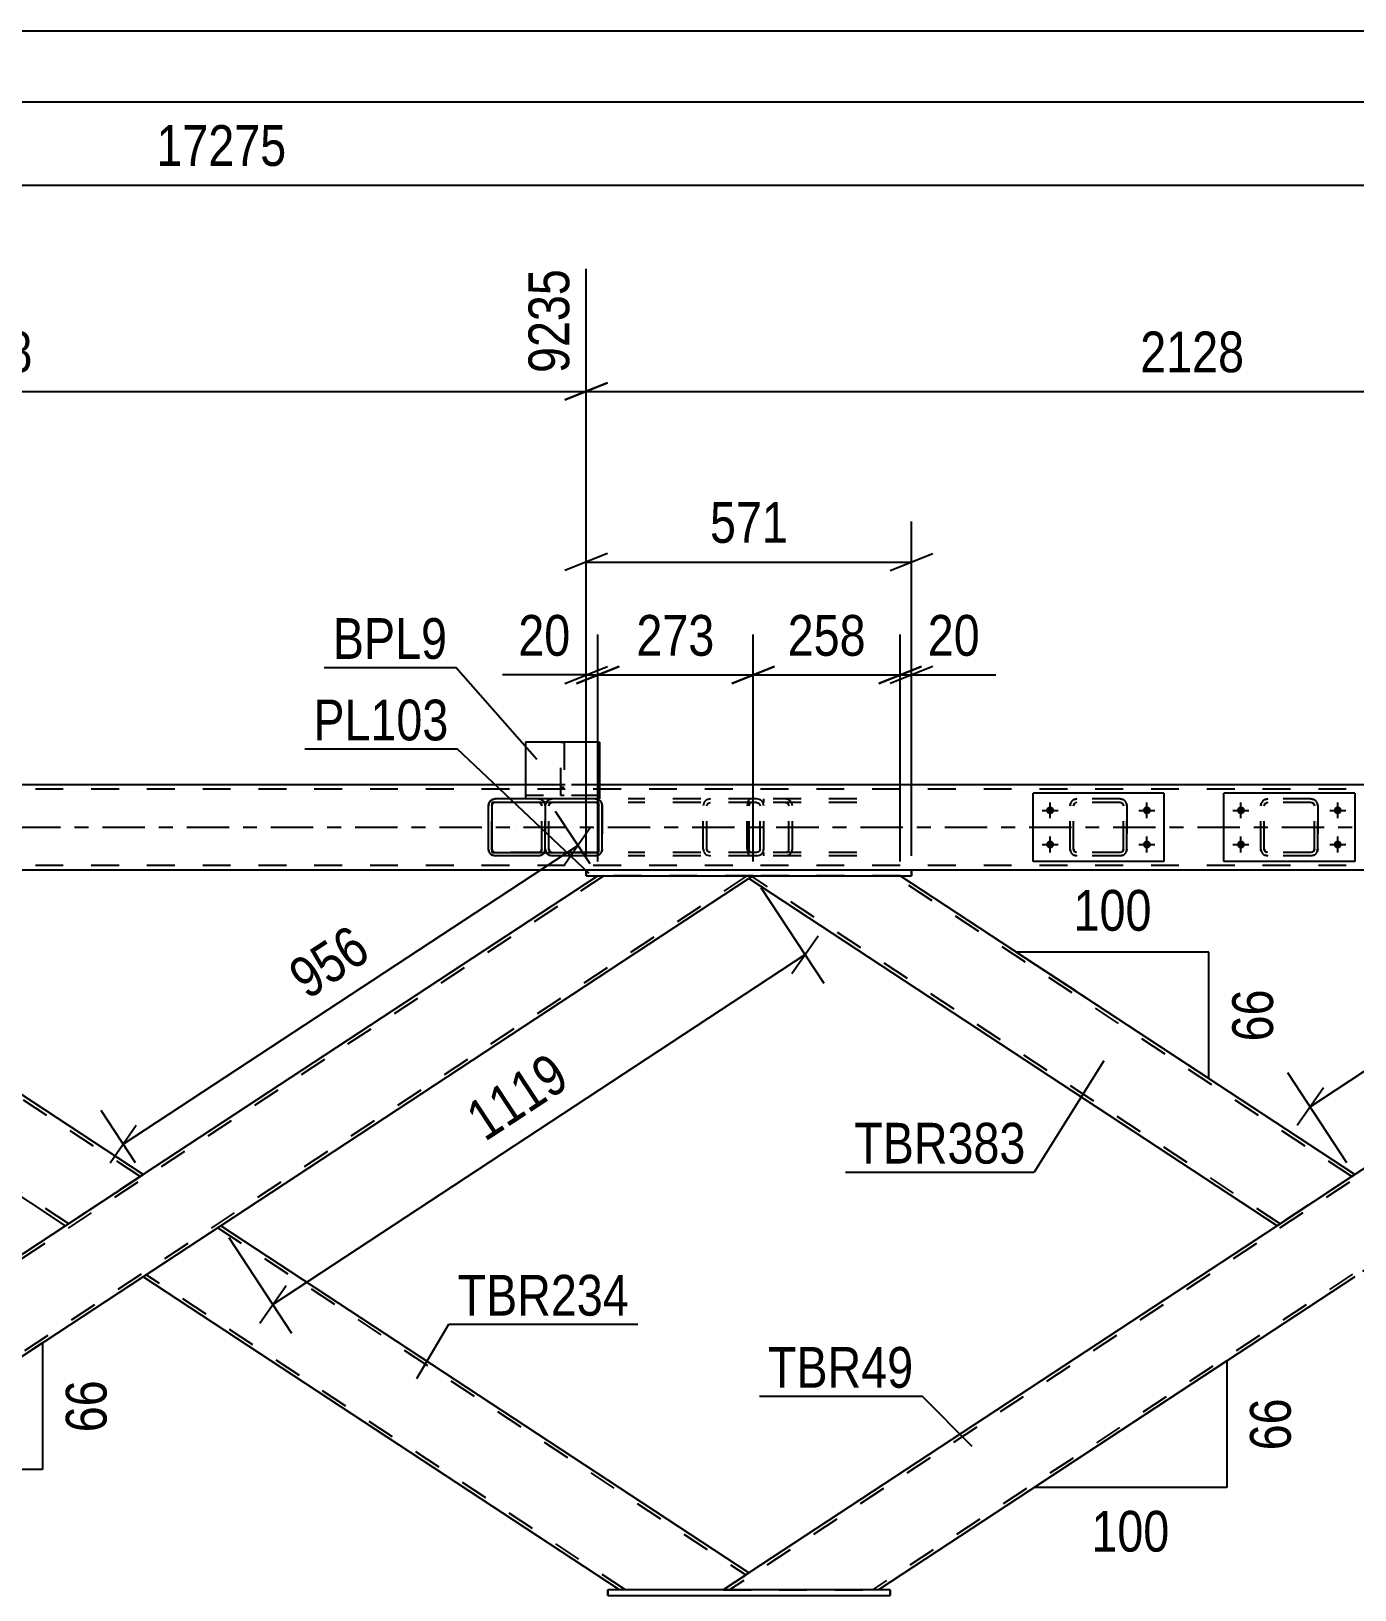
# Model space of a CAD drawing. Header units: millimetres. Extents: x -857 to 332, y -866 to -25.
# Drawn here: x -482.2 to -389.2, y -134.6 to -25.1 of the extents above; entities that cross this region are included whole.
import ezdxf

# ---------------------------------------------------------------- set-up
doc = ezdxf.new("R2010")
doc.units = ezdxf.units.MM
doc.linetypes.add('DXK_LINE_DOT2', pattern=[3.9198, 1.9599, -1.9599])
doc.linetypes.add('DXK_LINE_DOT3', pattern=[5.9187, 2.979, -0.9799, 0.9799, -0.9799])
doc.styles.add('Arial Narrow', font='ARIALN.TTF', dxfattribs={"height": 0.2})

# ---------------------------------------------------------------- blocks, each defined once
blk = doc.blocks.new('Unknown-570388934-1134')
at = {"color": 5, "linetype": 'Continuous'}
for p, q in [((332.35, -25.05), (-856.65, -25.05)), ((327.35, -30.05), (-851.65, -30.05))]:
    blk.add_line(p, q, dxfattribs=at)
blk = doc.blocks.new('Part-570388934-12019 - 11942')
at = {"color": 7, "linetype": 'DXK_LINE_DOT2'}
for p, q in [((-446.11, -79.51), (-446.08, -79.33)), ((-446.08, -79.33), (-446.11, -79.51)), ((-446.11, -82.55), (-446.11, -79.51)), ((-446.11, -79.51), (-446.11, -79.51)), ((-446.11, -82.55), (-446.11, -79.51)), ((-445.87, -79.51), (-445.85, -79.42)), ((-445.85, -79.42), (-445.87, -79.51)), ((-445.87, -82.55), (-445.87, -79.51)), ((-445.87, -79.51), (-445.87, -79.51)), ((-445.87, -82.55), (-445.87, -79.51)), ((-445.85, -79.42), (-445.8, -79.34)), ((-445.8, -79.34), (-445.85, -79.42)), ((-445.82, -79.07), (-445.63, -79.03)), ((-445.8, -79.34), (-445.72, -79.29)), ((-445.72, -79.29), (-445.8, -79.34)), ((-445.72, -79.29), (-445.63, -79.27)), ((-442.59, -79.27), (-445.63, -79.27)), ((-442.59, -79.03), (-442.41, -79.07)), ((-442.5, -79.29), (-442.59, -79.27)), ((-442.5, -79.29), (-442.42, -79.34)), ((-442.42, -79.34), (-442.5, -79.29)), ((-442.42, -79.34), (-442.37, -79.42)), ((-442.37, -79.42), (-442.42, -79.34)), ((-442.37, -79.42), (-442.35, -79.51)), ((-442.35, -79.51), (-442.37, -79.42)), ((-442.35, -82.55), (-442.35, -79.51)), ((-442.35, -79.51), (-442.35, -79.51)), ((-442.35, -82.55), (-442.35, -79.51)), ((-442.15, -79.33), (-442.11, -79.51)), ((-442.11, -79.51), (-442.11, -82.55)), ((-446.11, -82.55), (-446.11, -82.55)), ((-446.08, -82.73), (-446.11, -82.55)), ((-446.11, -82.55), (-446.08, -82.73)), ((-445.87, -82.55), (-445.87, -82.55)), ((-445.85, -82.64), (-445.87, -82.55)), ((-445.87, -82.55), (-445.85, -82.64)), ((-445.8, -82.72), (-445.85, -82.64)), ((-445.85, -82.64), (-445.8, -82.72)), ((-445.63, -83.03), (-445.82, -82.99)), ((-445.72, -82.77), (-445.8, -82.72)), ((-445.8, -82.72), (-445.72, -82.77)), ((-445.63, -82.79), (-445.72, -82.77)), ((-442.59, -82.79), (-445.63, -82.79)), ((-442.5, -82.77), (-442.59, -82.79)), ((-442.41, -82.99), (-442.59, -83.03)), ((-442.42, -82.72), (-442.5, -82.77)), ((-442.5, -82.77), (-442.42, -82.72)), ((-442.37, -82.64), (-442.42, -82.72)), ((-442.42, -82.72), (-442.37, -82.64)), ((-442.35, -82.55), (-442.37, -82.64)), ((-442.37, -82.64), (-442.35, -82.55)), ((-442.35, -82.55), (-442.35, -82.55)), ((-442.11, -82.55), (-442.15, -82.73))]:
    blk.add_line(p, q, dxfattribs=at)
at = {"color": 2, "linetype": 'Continuous'}
for p, q in [((-445.63, -79.03), (-445.82, -79.07)), ((-442.59, -79.03), (-445.63, -79.03)), ((-442.41, -79.07), (-442.59, -79.03)), ((-442.11, -79.51), (-442.15, -79.33)), ((-442.11, -82.55), (-442.11, -79.51)), ((-442.11, -79.51), (-442.11, -79.51)), ((-445.82, -82.99), (-445.63, -83.03)), ((-442.59, -83.03), (-445.63, -83.03)), ((-442.59, -83.03), (-442.41, -82.99)), ((-442.15, -82.73), (-442.11, -82.55)), ((-442.11, -82.55), (-442.11, -82.55))]:
    blk.add_line(p, q, dxfattribs=at)
at = {"color": 7, "linetype": 'DXK_LINE_DOT3'}
blk.add_line((-444.11, -81.03), (-444.11, -81.03), dxfattribs=at)
at = {"color": 7, "linetype": 'DXK_LINE_DOT2'}
for centre, start, end in [((-445.63, -79.51), 112.5, 157.5), ((-445.63, -79.51), 149.4059, 157.5), ((-442.59, -79.51), 22.5, 67.5), ((-445.63, -82.55), 202.5, 247.5), ((-445.63, -82.55), 202.5, 210.6036), ((-442.59, -82.55), 292.5, 337.5)]:
    blk.add_arc(centre, 0.48, start, end, dxfattribs=at)
at = {"color": 2, "linetype": 'Continuous'}
for centre, start, end in [((-445.63, -79.51), 112.5, 149.4059), ((-442.59, -79.51), 22.5, 67.5), ((-445.63, -82.55), 210.6036, 247.5), ((-442.59, -82.55), 292.5, 337.5)]:
    blk.add_arc(centre, 0.48, start, end, dxfattribs=at)
blk = doc.blocks.new('Part-570388934-12084 - 11942')
at = {"color": 7, "linetype": 'DXK_LINE_DOT2'}
for p, q in [((-395.83, -79.51), (-395.8, -79.33)), ((-395.8, -79.33), (-395.83, -79.51)), ((-395.83, -82.55), (-395.83, -79.51)), ((-395.83, -79.51), (-395.83, -79.51)), ((-395.83, -82.55), (-395.83, -79.51)), ((-395.59, -79.51), (-395.57, -79.42)), ((-395.57, -79.42), (-395.59, -79.51)), ((-395.59, -82.55), (-395.59, -79.51)), ((-395.59, -79.51), (-395.59, -79.51)), ((-395.59, -82.55), (-395.59, -79.51)), ((-395.57, -79.42), (-395.52, -79.34)), ((-395.52, -79.34), (-395.57, -79.42)), ((-395.54, -79.07), (-395.35, -79.03)), ((-395.35, -79.03), (-395.54, -79.07)), ((-395.52, -79.34), (-395.44, -79.29)), ((-395.35, -79.27), (-395.44, -79.29)), ((-392.31, -79.03), (-395.35, -79.03)), ((-392.31, -79.27), (-395.35, -79.27)), ((-392.31, -79.03), (-392.13, -79.07)), ((-392.13, -79.07), (-392.31, -79.03)), ((-392.22, -79.29), (-392.31, -79.27)), ((-392.22, -79.29), (-392.14, -79.34)), ((-392.14, -79.34), (-392.22, -79.29)), ((-392.14, -79.34), (-392.09, -79.42)), ((-392.09, -79.42), (-392.14, -79.34)), ((-392.09, -79.42), (-392.07, -79.51)), ((-392.07, -79.51), (-392.09, -79.42)), ((-392.07, -82.55), (-392.07, -79.51)), ((-392.07, -79.51), (-392.07, -79.51)), ((-392.07, -82.55), (-392.07, -79.51)), ((-391.87, -79.33), (-391.83, -79.51)), ((-391.83, -79.51), (-391.87, -79.33)), ((-391.83, -82.55), (-391.83, -79.51)), ((-391.83, -79.51), (-391.83, -79.51)), ((-391.83, -79.51), (-391.83, -82.55)), ((-395.83, -82.55), (-395.83, -82.55)), ((-395.8, -82.73), (-395.83, -82.55)), ((-395.83, -82.55), (-395.8, -82.73)), ((-395.59, -82.55), (-395.59, -82.55)), ((-395.57, -82.64), (-395.59, -82.55)), ((-395.59, -82.55), (-395.57, -82.64)), ((-395.52, -82.72), (-395.57, -82.64)), ((-395.57, -82.64), (-395.52, -82.72)), ((-395.35, -83.03), (-395.54, -82.99)), ((-395.54, -82.99), (-395.35, -83.03)), ((-395.44, -82.77), (-395.52, -82.72)), ((-395.52, -82.72), (-395.44, -82.77)), ((-395.35, -82.79), (-395.44, -82.77)), ((-392.31, -82.79), (-395.35, -82.79)), ((-392.31, -83.03), (-395.35, -83.03)), ((-392.22, -82.77), (-392.31, -82.79)), ((-392.13, -82.99), (-392.31, -83.03)), ((-392.31, -83.03), (-392.13, -82.99)), ((-392.14, -82.72), (-392.22, -82.77)), ((-392.09, -82.64), (-392.14, -82.72)), ((-392.14, -82.72), (-392.09, -82.64)), ((-392.07, -82.55), (-392.09, -82.64)), ((-392.09, -82.64), (-392.07, -82.55)), ((-392.07, -82.55), (-392.07, -82.55)), ((-391.83, -82.55), (-391.87, -82.73)), ((-391.87, -82.73), (-391.83, -82.55)), ((-391.83, -82.55), (-391.83, -82.55))]:
    blk.add_line(p, q, dxfattribs=at)
at = {"color": 7, "linetype": 'DXK_LINE_DOT3'}
blk.add_line((-393.83, -81.03), (-393.83, -81.03), dxfattribs=at)
at = {"color": 7, "linetype": 'DXK_LINE_DOT2'}
for centre, start, end in [((-395.35, -79.51), 112.5, 157.5), ((-395.35, -79.51), 112.5, 157.5), ((-392.31, -79.51), 22.5, 67.5), ((-392.31, -79.51), 22.5, 67.5), ((-395.35, -82.55), 202.5, 247.5), ((-395.35, -82.55), 202.5, 247.5), ((-392.31, -82.55), 292.5, 337.5), ((-392.31, -82.55), 292.5, 337.5)]:
    blk.add_arc(centre, 0.48, start, end, dxfattribs=at)
blk = doc.blocks.new('Part-570388934-12022 - 11942')
at = {"color": 7, "linetype": 'DXK_LINE_DOT2'}
for p, q in [((-409.24, -79.51), (-409.2, -79.33)), ((-409.2, -79.33), (-409.24, -79.51)), ((-409.24, -82.55), (-409.24, -79.51)), ((-409.24, -79.51), (-409.24, -79.51)), ((-409.24, -82.55), (-409.24, -79.51)), ((-409, -79.51), (-408.98, -79.42)), ((-408.98, -79.42), (-409, -79.51)), ((-409, -82.55), (-409, -79.51)), ((-409, -79.51), (-409, -79.51)), ((-409, -82.55), (-409, -79.51)), ((-408.98, -79.42), (-408.93, -79.34)), ((-408.93, -79.34), (-408.98, -79.42)), ((-408.94, -79.07), (-408.76, -79.03)), ((-408.76, -79.03), (-408.94, -79.07)), ((-408.93, -79.34), (-408.85, -79.29)), ((-408.76, -79.27), (-408.85, -79.29)), ((-405.72, -79.03), (-408.76, -79.03)), ((-405.72, -79.27), (-408.76, -79.27)), ((-405.72, -79.03), (-405.53, -79.07)), ((-405.53, -79.07), (-405.72, -79.03)), ((-405.63, -79.29), (-405.72, -79.27)), ((-405.63, -79.29), (-405.55, -79.34)), ((-405.55, -79.34), (-405.63, -79.29)), ((-405.55, -79.34), (-405.5, -79.42)), ((-405.5, -79.42), (-405.55, -79.34)), ((-405.5, -79.42), (-405.48, -79.51)), ((-405.48, -79.51), (-405.5, -79.42)), ((-405.48, -82.55), (-405.48, -79.51)), ((-405.48, -79.51), (-405.48, -79.51)), ((-405.48, -82.55), (-405.48, -79.51)), ((-405.27, -79.33), (-405.24, -79.51)), ((-405.24, -79.51), (-405.27, -79.33)), ((-405.24, -82.55), (-405.24, -79.51)), ((-405.24, -79.51), (-405.24, -79.51)), ((-405.24, -79.51), (-405.24, -82.55)), ((-409.24, -82.55), (-409.24, -82.55)), ((-409.2, -82.73), (-409.24, -82.55)), ((-409.24, -82.55), (-409.2, -82.73)), ((-409, -82.55), (-409, -82.55)), ((-408.98, -82.64), (-409, -82.55)), ((-409, -82.55), (-408.98, -82.64)), ((-408.93, -82.72), (-408.98, -82.64)), ((-408.98, -82.64), (-408.93, -82.72)), ((-408.76, -83.03), (-408.94, -82.99)), ((-408.94, -82.99), (-408.76, -83.03)), ((-408.85, -82.77), (-408.93, -82.72)), ((-408.93, -82.72), (-408.85, -82.77)), ((-408.76, -82.79), (-408.85, -82.77)), ((-405.72, -82.79), (-408.76, -82.79)), ((-405.72, -83.03), (-408.76, -83.03)), ((-405.63, -82.77), (-405.72, -82.79)), ((-405.53, -82.99), (-405.72, -83.03)), ((-405.72, -83.03), (-405.53, -82.99)), ((-405.55, -82.72), (-405.63, -82.77)), ((-405.5, -82.64), (-405.55, -82.72)), ((-405.55, -82.72), (-405.5, -82.64)), ((-405.48, -82.55), (-405.5, -82.64)), ((-405.5, -82.64), (-405.48, -82.55)), ((-405.48, -82.55), (-405.48, -82.55)), ((-405.24, -82.55), (-405.27, -82.73)), ((-405.27, -82.73), (-405.24, -82.55)), ((-405.24, -82.55), (-405.24, -82.55))]:
    blk.add_line(p, q, dxfattribs=at)
at = {"color": 7, "linetype": 'DXK_LINE_DOT3'}
blk.add_line((-407.24, -81.03), (-407.24, -81.03), dxfattribs=at)
at = {"color": 7, "linetype": 'DXK_LINE_DOT2'}
for centre, start, end in [((-408.76, -79.51), 112.5, 157.5), ((-408.76, -79.51), 112.5, 157.5), ((-405.72, -79.51), 22.5, 67.5), ((-405.72, -79.51), 22.5, 67.5), ((-408.76, -82.55), 202.5, 247.5), ((-408.76, -82.55), 202.5, 247.5), ((-405.72, -82.55), 292.5, 337.5), ((-405.72, -82.55), 292.5, 337.5)]:
    blk.add_arc(centre, 0.48, start, end, dxfattribs=at)
blk = doc.blocks.new('Part-570388934-11979 - 11942')
at = {"color": 2, "linetype": 'Continuous'}
for p, q in [((-402.64, -78.63), (-411.84, -78.63)), ((-411.84, -83.43), (-411.84, -78.63)), ((-402.64, -78.63), (-402.64, -83.43)), ((-402.64, -83.43), (-411.84, -83.43))]:
    blk.add_line(p, q, dxfattribs=at)
blk = doc.blocks.new('Part-570388934-11984 - 11942')
at = {"color": 2, "linetype": 'Continuous'}
for p, q in [((-442.31, -75.03), (-447.51, -75.03)), ((-447.51, -75.03), (-447.51, -79.03)), ((-442.31, -75.03), (-442.31, -79.03)), ((-445.63, -79.03), (-446.59, -79.03)), ((-442.31, -79.03), (-442.59, -79.03)), ((-442.31, -79.03), (-442.31, -79.03))]:
    blk.add_line(p, q, dxfattribs=at)
at = {"color": 7, "linetype": 'DXK_LINE_DOT2'}
for p, q in [((-442.31, -78.79), (-447.51, -78.79)), ((-447.51, -78.79), (-447.51, -78.81)), ((-447.51, -78.81), (-447.51, -79.01)), ((-442.31, -78.79), (-442.31, -78.79)), ((-442.31, -78.79), (-442.31, -79.01)), ((-447.51, -79.03), (-447.51, -79.01)), ((-446.59, -79.03), (-447.51, -79.03)), ((-442.59, -79.03), (-445.63, -79.03)), ((-442.31, -79.03), (-442.31, -79.01)), ((-442.31, -79.03), (-442.31, -79.03))]:
    blk.add_line(p, q, dxfattribs=at)
blk = doc.blocks.new('Bolt-570388934-12464 - 11942')
at = {"linetype": 'Continuous'}
for points in [[(-397.23, -79.55, -1), (-397.23, -80.11, -1)], [(-390.43, -79.55, -1), (-390.43, -80.11, -1)], [(-397.23, -81.95, -1), (-397.23, -82.51, -1)], [(-390.43, -81.95, -1), (-390.43, -82.51, -1)]]:
    blk.add_hatch(color=1, dxfattribs=at).paths.add_polyline_path(points)
at = {"color": 1, "linetype": 'Continuous'}
for p, q in [((-397.79, -79.83), (-396.67, -79.83)), ((-397.23, -80.39), (-397.23, -79.27)), ((-390.99, -79.83), (-389.87, -79.83)), ((-390.43, -80.39), (-390.43, -79.27)), ((-397.23, -82.79), (-397.23, -81.67)), ((-390.43, -82.79), (-390.43, -81.67)), ((-397.79, -82.23), (-396.67, -82.23)), ((-390.99, -82.23), (-389.87, -82.23))]:
    blk.add_line(p, q, dxfattribs=at)
blk = doc.blocks.new('Part-570388934-12141 - 11942')
at = {"color": 2, "linetype": 'Continuous'}
for p, q in [((-443.23, -84.43), (-443.23, -84.03)), ((-443.23, -84.03), (-443.23, -84.03)), ((-420.37, -84.03), (-443.23, -84.03)), ((-420.37, -84.03), (-420.37, -84.43)), ((-443.23, -84.43), (-443.23, -84.43)), ((-443.23, -84.43), (-420.37, -84.43))]:
    blk.add_line(p, q, dxfattribs=at)
at = {"color": 7, "linetype": 'DXK_LINE_DOT2'}
for p, q in [((-443.23, -84.03), (-443.23, -84.43)), ((-420.37, -84.03), (-420.37, -84.03)), ((-420.37, -84.43), (-420.37, -84.03)), ((-420.37, -84.43), (-420.37, -84.43))]:
    blk.add_line(p, q, dxfattribs=at)
blk = doc.blocks.new('Part-570388934-12196 - 11942')
at = {"color": 7, "linetype": 'DXK_LINE_DOT2'}
for p, q in [((-431.27, -79.03), (-440.28, -79.03)), ((-431.27, -79.27), (-440.28, -79.27)), ((-434.98, -79.33), (-435.02, -79.51)), ((-435.02, -82.55), (-435.02, -79.51)), ((-434.76, -79.51), (-434.74, -79.42)), ((-434.76, -82.55), (-434.76, -79.51)), ((-434.74, -79.42), (-434.69, -79.34)), ((-434.51, -79.03), (-434.7, -79.07)), ((-434.69, -79.34), (-434.6, -79.29)), ((-434.6, -79.29), (-434.51, -79.27)), ((-431.07, -79.07), (-431.27, -79.03)), ((-431.27, -79.27), (-431.17, -79.29)), ((-431.17, -79.29), (-431.09, -79.34)), ((-431.09, -79.34), (-431.03, -79.42)), ((-431.03, -79.42), (-431.02, -79.51)), ((-431.02, -82.55), (-431.02, -79.51)), ((-430.76, -79.51), (-430.8, -79.33)), ((-430.76, -82.55), (-430.76, -79.51)), ((-431.27, -82.79), (-440.28, -82.79)), ((-431.27, -83.03), (-440.28, -83.03)), ((-435.02, -82.55), (-434.98, -82.73)), ((-434.74, -82.64), (-434.76, -82.55)), ((-434.69, -82.72), (-434.74, -82.64)), ((-434.7, -82.99), (-434.51, -83.03)), ((-434.6, -82.77), (-434.69, -82.72)), ((-434.51, -82.79), (-434.6, -82.77)), ((-431.17, -82.77), (-431.27, -82.79)), ((-431.27, -83.03), (-431.07, -82.99)), ((-431.09, -82.72), (-431.17, -82.77)), ((-431.03, -82.64), (-431.09, -82.72)), ((-431.02, -82.55), (-431.03, -82.64)), ((-430.8, -82.73), (-430.76, -82.55))]:
    blk.add_line(p, q, dxfattribs=at)
for centre, start, end in [((-434.53, -79.53), 110.7583, 155.68), ((-431.25, -79.53), 24.32, 69.2417), ((-434.53, -82.53), 204.32, 249.2417), ((-431.25, -82.53), 290.7583, 335.68)]:
    blk.add_arc(centre, 0.496, start, end, dxfattribs=at)
blk = doc.blocks.new('Part-570388934-12449 - 11942')
at = {"color": 7, "linetype": 'DXK_LINE_DOT2'}
for p, q in [((-445.03, -78.79), (-445.03, -75.03)), ((-445.03, -75.03), (-444.79, -75.03)), ((-444.79, -75.03), (-444.79, -78.79)), ((-445.03, -78.19), (-444.79, -78.19)), ((-444.79, -78.79), (-445.03, -78.79))]:
    blk.add_line(p, q, dxfattribs=at)
blk = doc.blocks.new('Part-570388934-12242 - 11942')
at = {"color": 2, "linetype": 'Continuous'}
for p, q in [((-516.93, -84.62), (-516.9, -84.6)), ((-479.82, -109.03), (-516.93, -84.62)), ((-516.64, -84.43), (-516.9, -84.6)), ((-516.66, -84.43), (-516.7, -84.47)), ((-474.36, -105.44), (-506.3, -84.43)), ((-474.63, -105.62), (-479.82, -109.03)), ((-474.4, -105.46), (-474.63, -105.62)), ((-474.36, -105.44), (-474.4, -105.46))]:
    blk.add_line(p, q, dxfattribs=at)
at = {"color": 7, "linetype": 'DXK_LINE_DOT2'}
for p, q in [((-516.9, -84.6), (-516.93, -84.62)), ((-479.6, -108.89), (-516.71, -84.48)), ((-506.3, -84.43), (-516.66, -84.43)), ((-516.66, -84.43), (-516.66, -84.43)), ((-516.64, -84.43), (-516.64, -84.43)), ((-474.58, -105.58), (-506.74, -84.43)), ((-474.8, -105.73), (-474.8, -105.73)), ((-474.8, -105.73), (-474.8, -105.73)), ((-474.63, -105.62), (-474.49, -105.52))]:
    blk.add_line(p, q, dxfattribs=at)
blk = doc.blocks.new('Part-570388934-12267 - 11942')
at = {"color": 2, "linetype": 'Continuous'}
for p, q in [((-431.8, -84.62), (-431.76, -84.6)), ((-394.69, -109.03), (-431.8, -84.62)), ((-431.51, -84.43), (-431.76, -84.6)), ((-431.52, -84.43), (-431.56, -84.47)), ((-389.23, -105.44), (-421.17, -84.43)), ((-389.5, -105.62), (-394.69, -109.03)), ((-389.26, -105.46), (-389.5, -105.62)), ((-389.23, -105.44), (-389.26, -105.46))]:
    blk.add_line(p, q, dxfattribs=at)
at = {"color": 7, "linetype": 'DXK_LINE_DOT2'}
for p, q in [((-431.76, -84.6), (-431.8, -84.62)), ((-394.47, -108.89), (-431.58, -84.48)), ((-421.17, -84.43), (-431.52, -84.43)), ((-431.52, -84.43), (-431.52, -84.43)), ((-431.51, -84.43), (-431.51, -84.43)), ((-389.45, -105.58), (-421.61, -84.43)), ((-389.67, -105.73), (-389.67, -105.73)), ((-389.67, -105.73), (-389.67, -105.73)), ((-389.5, -105.62), (-389.36, -105.52))]:
    blk.add_line(p, q, dxfattribs=at)
blk = doc.blocks.new('Part-570388934-12318 - 11942')
at = {"color": 2, "linetype": 'Continuous'}
for p, q in [((-441.71, -135.03), (-441.71, -134.63)), ((-441.71, -134.63), (-441.71, -134.63)), ((-421.89, -134.63), (-441.71, -134.63)), ((-421.89, -134.63), (-421.89, -135.03)), ((-441.71, -135.03), (-441.71, -135.03)), ((-441.71, -135.03), (-421.89, -135.03))]:
    blk.add_line(p, q, dxfattribs=at)
at = {"color": 7, "linetype": 'DXK_LINE_DOT2'}
for p, q in [((-441.71, -134.63), (-441.71, -135.03)), ((-421.89, -134.63), (-421.89, -134.63)), ((-421.89, -135.03), (-421.89, -134.63)), ((-421.89, -135.03), (-421.89, -135.03))]:
    blk.add_line(p, q, dxfattribs=at)
blk = doc.blocks.new('Part-570388934-12335 - 11942')
at = {"color": 2, "linetype": 'Continuous'}
for p, q in [((-442.35, -79.27), (-449.87, -79.27)), ((-449.87, -79.27), (-449.87, -82.79)), ((-442.35, -82.79), (-442.35, -79.27)), ((-449.87, -82.79), (-442.35, -82.79))]:
    blk.add_line(p, q, dxfattribs=at)
blk = doc.blocks.new('Part-570388934-12415 - 11942')
at = {"color": 7, "linetype": 'DXK_LINE_DOT2'}
for p, q in [((-356.85, -84.43), (-433.17, -134.63)), ((-346.81, -84.43), (-423.12, -134.63)), ((-346.37, -84.43), (-357.29, -84.43)), ((-357.29, -84.43), (-357.29, -84.43)), ((-346.37, -84.43), (-346.66, -84.62)), ((-346.37, -84.43), (-346.37, -84.43)), ((-389.23, -105.44), (-394.69, -109.03)), ((-383.77, -109.03), (-389.23, -112.62)), ((-433.61, -134.63), (-431.8, -133.44)), ((-433.61, -134.63), (-433.61, -134.63)), ((-433.61, -134.63), (-422.69, -134.63))]:
    blk.add_line(p, q, dxfattribs=at)
at = {"color": 2, "linetype": 'Continuous'}
for p, q in [((-357.29, -84.43), (-389.23, -105.44)), ((-346.66, -84.62), (-383.77, -109.03)), ((-394.69, -109.03), (-431.8, -133.44)), ((-389.23, -112.62), (-422.69, -134.63))]:
    blk.add_line(p, q, dxfattribs=at)
blk = doc.blocks.new('Part-570388934-12420 - 11942')
at = {"color": 7, "linetype": 'DXK_LINE_DOT2'}
for p, q in [((-431.91, -79.33), (-431.93, -79.51)), ((-431.93, -82.55), (-431.93, -79.51)), ((-431.85, -79.17), (-431.91, -79.33)), ((-431.76, -79.07), (-431.85, -79.17)), ((-431.79, -79.51), (-431.78, -79.42)), ((-431.79, -82.55), (-431.79, -79.51)), ((-431.78, -79.42), (-431.75, -79.34)), ((-431.66, -79.03), (-431.76, -79.07)), ((-431.75, -79.34), (-431.71, -79.29)), ((-431.71, -79.29), (-431.66, -79.27)), ((-424.22, -79.03), (-431.66, -79.03)), ((-424.22, -79.27), (-431.66, -79.27)), ((-430.76, -79.27), (-430.76, -79.03)), ((-429.06, -79.07), (-429.25, -79.03)), ((-429.25, -79.27), (-429.15, -79.29)), ((-429.15, -79.29), (-429.07, -79.34)), ((-429.07, -79.34), (-429.02, -79.42)), ((-429.02, -79.42), (-429, -79.51)), ((-429, -82.55), (-429, -79.51)), ((-428.75, -79.51), (-428.79, -79.33)), ((-428.75, -82.55), (-428.75, -79.51)), ((-431.93, -82.55), (-431.91, -82.73)), ((-431.91, -82.73), (-431.85, -82.89)), ((-431.85, -82.89), (-431.76, -82.99)), ((-431.78, -82.64), (-431.79, -82.55)), ((-431.75, -82.72), (-431.78, -82.64)), ((-431.76, -82.99), (-431.66, -83.03)), ((-431.71, -82.77), (-431.75, -82.72)), ((-431.66, -82.79), (-431.71, -82.77)), ((-424.22, -82.79), (-431.66, -82.79)), ((-424.22, -83.03), (-431.66, -83.03)), ((-430.76, -83.03), (-430.76, -82.79)), ((-429.15, -82.77), (-429.25, -82.79)), ((-429.25, -83.03), (-429.06, -82.99)), ((-429.07, -82.72), (-429.15, -82.77)), ((-429.02, -82.64), (-429.07, -82.72)), ((-429, -82.55), (-429.02, -82.64)), ((-428.79, -82.73), (-428.75, -82.55))]:
    blk.add_line(p, q, dxfattribs=at)
for centre, start, end in [((-429.24, -79.53), 23.8952, 68.8487), ((-429.24, -82.53), 291.1513, 336.1048)]:
    blk.add_arc(centre, 0.492, start, end, dxfattribs=at)
blk = doc.blocks.new('Bolt-570388934-12460 - 11942')
at = {"linetype": 'Continuous'}
for points in [[(-410.64, -79.55, -1), (-410.64, -80.11, -1)], [(-403.84, -79.55, -1), (-403.84, -80.11, -1)], [(-410.64, -81.95, -1), (-410.64, -82.51, -1)], [(-403.84, -81.95, -1), (-403.84, -82.51, -1)]]:
    blk.add_hatch(color=1, dxfattribs=at).paths.add_polyline_path(points)
at = {"color": 1, "linetype": 'Continuous'}
for p, q in [((-411.2, -79.83), (-410.08, -79.83)), ((-410.64, -80.39), (-410.64, -79.27)), ((-404.4, -79.83), (-403.28, -79.83)), ((-403.84, -80.39), (-403.84, -79.27)), ((-410.64, -82.79), (-410.64, -81.67)), ((-403.84, -82.79), (-403.84, -81.67)), ((-411.2, -82.23), (-410.08, -82.23)), ((-404.4, -82.23), (-403.28, -82.23))]:
    blk.add_line(p, q, dxfattribs=at)
blk = doc.blocks.new('Part-570388934-12461 - 11942')
at = {"color": 2, "linetype": 'Continuous'}
for p, q in [((-450.08, -79.33), (-450.11, -79.51)), ((-450.11, -82.55), (-450.11, -79.51)), ((-450.11, -79.51), (-450.11, -79.51)), ((-449.63, -79.03), (-449.82, -79.07)), ((-446.59, -79.03), (-449.63, -79.03)), ((-446.41, -79.07), (-446.59, -79.03)), ((-450.11, -82.55), (-450.11, -82.55)), ((-450.11, -82.55), (-450.08, -82.73)), ((-449.82, -82.99), (-449.63, -83.03)), ((-446.59, -83.03), (-449.63, -83.03)), ((-446.59, -83.03), (-446.41, -82.99))]:
    blk.add_line(p, q, dxfattribs=at)
at = {"color": 7, "linetype": 'DXK_LINE_DOT2'}
for p, q in [((-450.11, -79.51), (-450.08, -79.33)), ((-450.11, -82.55), (-450.11, -79.51)), ((-449.87, -79.51), (-449.85, -79.42)), ((-449.85, -79.42), (-449.87, -79.51)), ((-449.87, -82.55), (-449.87, -79.51)), ((-449.87, -79.51), (-449.87, -79.51)), ((-449.87, -82.55), (-449.87, -79.51)), ((-449.85, -79.42), (-449.8, -79.34)), ((-449.8, -79.34), (-449.85, -79.42)), ((-449.82, -79.07), (-449.63, -79.03)), ((-449.8, -79.34), (-449.72, -79.29)), ((-449.63, -79.27), (-449.72, -79.29)), ((-446.59, -79.27), (-449.63, -79.27)), ((-446.59, -79.03), (-446.41, -79.07)), ((-446.5, -79.29), (-446.59, -79.27)), ((-446.5, -79.29), (-446.42, -79.34)), ((-446.42, -79.34), (-446.5, -79.29)), ((-446.42, -79.34), (-446.37, -79.42)), ((-446.37, -79.42), (-446.42, -79.34)), ((-446.37, -79.42), (-446.35, -79.51)), ((-446.35, -79.51), (-446.37, -79.42)), ((-446.35, -82.55), (-446.35, -79.51)), ((-446.35, -79.51), (-446.35, -79.51)), ((-446.35, -82.55), (-446.35, -79.51)), ((-446.15, -79.33), (-446.11, -79.51)), ((-446.11, -79.51), (-446.15, -79.33)), ((-446.11, -82.55), (-446.11, -79.51)), ((-446.11, -79.51), (-446.11, -79.51)), ((-446.11, -79.51), (-446.11, -82.55)), ((-450.08, -82.73), (-450.11, -82.55)), ((-449.87, -82.55), (-449.87, -82.55)), ((-449.85, -82.64), (-449.87, -82.55)), ((-449.87, -82.55), (-449.85, -82.64)), ((-449.8, -82.72), (-449.85, -82.64)), ((-449.85, -82.64), (-449.8, -82.72)), ((-449.63, -83.03), (-449.82, -82.99)), ((-449.72, -82.77), (-449.8, -82.72)), ((-449.8, -82.72), (-449.72, -82.77)), ((-449.63, -82.79), (-449.72, -82.77)), ((-446.59, -82.79), (-449.63, -82.79)), ((-446.5, -82.77), (-446.59, -82.79)), ((-446.41, -82.99), (-446.59, -83.03)), ((-446.42, -82.72), (-446.5, -82.77)), ((-446.37, -82.64), (-446.42, -82.72)), ((-446.42, -82.72), (-446.37, -82.64)), ((-446.35, -82.55), (-446.37, -82.64)), ((-446.37, -82.64), (-446.35, -82.55)), ((-446.35, -82.55), (-446.35, -82.55)), ((-446.11, -82.55), (-446.15, -82.73)), ((-446.15, -82.73), (-446.11, -82.55)), ((-446.11, -82.55), (-446.11, -82.55))]:
    blk.add_line(p, q, dxfattribs=at)
at = {"color": 7, "linetype": 'DXK_LINE_DOT3'}
blk.add_line((-448.11, -81.03), (-448.11, -81.03), dxfattribs=at)
at = {"color": 2, "linetype": 'Continuous'}
for centre, start, end in [((-449.63, -79.51), 112.5, 157.5), ((-446.59, -79.51), 30.6003, 67.5), ((-449.63, -82.55), 202.5, 247.5), ((-446.59, -82.55), 292.5, 329.4025)]:
    blk.add_arc(centre, 0.48, start, end, dxfattribs=at)
at = {"color": 7, "linetype": 'DXK_LINE_DOT2'}
for centre, start, end in [((-449.63, -79.51), 112.5, 157.5), ((-446.59, -79.51), 22.5, 67.5), ((-446.59, -79.51), 22.5, 30.6003), ((-449.63, -82.55), 202.5, 247.5), ((-446.59, -82.55), 292.5, 337.5), ((-446.59, -82.55), 329.4025, 337.5)]:
    blk.add_arc(centre, 0.48, start, end, dxfattribs=at)
blk = doc.blocks.new('Part-570388934-12463 - 11942')
at = {"color": 2, "linetype": 'Continuous'}
for p, q in [((-389.23, -78.63), (-398.43, -78.63)), ((-398.43, -83.43), (-398.43, -78.63)), ((-389.23, -78.63), (-389.23, -83.43)), ((-389.23, -83.43), (-398.43, -83.43))]:
    blk.add_line(p, q, dxfattribs=at)
blk = doc.blocks.new('Part-570388934-12470 - 11942')
at = {"color": 7, "linetype": 'DXK_LINE_DOT2'}
for p, q in [((-441.99, -84.43), (-518.3, -134.63)), ((-431.94, -84.43), (-508.26, -134.63)), ((-431.51, -84.43), (-442.43, -84.43)), ((-442.43, -84.43), (-442.43, -84.43)), ((-431.51, -84.43), (-431.8, -84.62)), ((-431.51, -84.43), (-431.51, -84.43)), ((-474.36, -105.44), (-479.82, -109.03)), ((-468.91, -109.03), (-474.36, -112.62)), ((-518.74, -134.63), (-516.93, -133.44)), ((-518.74, -134.63), (-518.74, -134.63)), ((-518.74, -134.63), (-507.82, -134.63))]:
    blk.add_line(p, q, dxfattribs=at)
at = {"color": 2, "linetype": 'Continuous'}
for p, q in [((-442.43, -84.43), (-474.36, -105.44)), ((-431.8, -84.62), (-468.91, -109.03)), ((-479.82, -109.03), (-516.93, -133.44)), ((-474.36, -112.62), (-507.82, -134.63))]:
    blk.add_line(p, q, dxfattribs=at)
blk = doc.blocks.new('Part-570388934-12480 - 11942')
at = {"color": 2, "linetype": 'Continuous'}
for p, q in [((-468.91, -109.03), (-474.36, -112.62)), ((-431.8, -133.44), (-468.91, -109.03)), ((-440.91, -134.63), (-474.36, -112.62)), ((-431.83, -133.46), (-433.61, -134.63)), ((-431.8, -133.44), (-431.83, -133.46))]:
    blk.add_line(p, q, dxfattribs=at)
at = {"color": 7, "linetype": 'DXK_LINE_DOT2'}
for p, q in [((-468.94, -109.05), (-469.34, -109.32)), ((-469.34, -109.32), (-469.34, -109.32)), ((-469.34, -109.32), (-469.34, -109.32)), ((-469.12, -109.17), (-432.02, -133.58)), ((-474.15, -112.48), (-474.13, -112.47)), ((-440.47, -134.63), (-474.15, -112.48)), ((-473.93, -112.33), (-473.93, -112.33)), ((-432.02, -133.58), (-432.23, -133.73)), ((-431.8, -133.44), (-431.8, -133.44)), ((-431.8, -133.44), (-431.8, -133.44)), ((-433.61, -134.63), (-440.91, -134.63)), ((-440.91, -134.63), (-440.91, -134.63)), ((-432.23, -133.73), (-432.23, -133.73)), ((-432.23, -133.73), (-432.23, -133.73))]:
    blk.add_line(p, q, dxfattribs=at)
blk = doc.blocks.new('Part-570388934-12505 - 11942')
at = {"color": 7, "linetype": 'DXK_LINE_DOT2'}
for p, q in [((-154.64, -78.35), (-812.61, -78.35)), ((-154.64, -78.03), (-778.33, -78.03)), ((-442.31, -78.03), (-447.51, -78.03)), ((-154.64, -83.71), (-812.61, -83.71)), ((-420.37, -84.03), (-443.23, -84.03))]:
    blk.add_line(p, q, dxfattribs=at)
at = {"color": 2, "linetype": 'Continuous'}
for p, q in [((-447.51, -78.03), (-646.63, -78.03)), ((-294.27, -78.03), (-442.31, -78.03)), ((-443.23, -84.03), (-505.5, -84.03)), ((-358.09, -84.03), (-420.37, -84.03))]:
    blk.add_line(p, q, dxfattribs=at)
at = {"color": 7, "linetype": 'DXK_LINE_DOT3'}
blk.add_line((-154.64, -81.03), (-812.61, -81.03), dxfattribs=at)
blk = doc.blocks.new('StraightDimension-570388934-13946 - 11942')
at = {"color": 7, "linetype": 'Continuous'}
for p, q in [((-442.43, -83.43), (-442.43, -67.46)), ((-431.51, -83.43), (-431.51, -67.46)), ((-443.93, -70.91), (-440.93, -69.71)), ((-430.01, -69.71), (-433.01, -70.91)), ((-442.43, -70.31), (-431.51, -70.31))]:
    blk.add_line(p, q, dxfattribs=at)
at = {"color": 0}
blk.add_wipeout([(-433.62, -69.56), (-433.62, -65.36), (-440.31, -65.36), (-440.31, -69.56)], dxfattribs=at)
at = {"color": 3, "style": 'Arial Narrow'}
blk.add_text('273', height=2.863, dxfattribs=at).set_placement((-439.71, -68.96))
blk = doc.blocks.new('StraightDimension-570388934-13684 - 11942')
at = {"color": 7, "linetype": 'Continuous'}
for p, q in [((-442.97, -83.59), (-445.4, -79.91)), ((-444.75, -83.62), (-442.91, -80.97)), ((-475.77, -103.3), (-443.83, -82.29)), ((-474.91, -104.6), (-477.33, -100.92)), ((-474.85, -101.98), (-476.69, -104.63))]:
    blk.add_line(p, q, dxfattribs=at)
at = {"color": 0}
blk.add_wipeout([(-457.42, -90.34), (-459.73, -86.83), (-465.31, -90.5), (-463, -94.01)], dxfattribs=at)
at = {"color": 3, "style": 'Arial Narrow'}
blk.add_text('956', height=2.863, rotation=33.3347, dxfattribs=at).set_placement((-462.83, -93.18))
blk = doc.blocks.new('StraightDimension-570388934-13457 - 11942')
at = {"color": 7, "linetype": 'Continuous'}
blk.add_line((-812.61, -35.87), (-125.12, -35.87), dxfattribs=at)
at = {"color": 0}
blk.add_wipeout([(-463.69, -35.12), (-463.69, -30.92), (-474.04, -30.92), (-474.04, -35.12)], dxfattribs=at)
at = {"color": 3, "style": 'Arial Narrow'}
blk.add_text('17275', height=2.863, dxfattribs=at).set_placement((-473.44, -34.52))
blk = doc.blocks.new('AngleDimension-570388934-12625 - 11942')
at = {"color": 7, "linetype": 'Continuous'}
for p, q in [((-408.82, -92.55), (-413.02, -89.79)), ((-399.48, -89.79), (-413.02, -89.79)), ((-399.48, -98.69), (-413.02, -89.79)), ((-399.48, -98.69), (-399.48, -89.79))]:
    blk.add_line(p, q, dxfattribs=at)
at = {"color": 0}
for points in [[(-402.91, -88.89), (-402.91, -84.69), (-409.59, -84.69), (-409.59, -88.89)], [(-394.38, -91.81), (-398.58, -91.81), (-398.58, -96.67), (-394.38, -96.67)]]:
    blk.add_wipeout(points, dxfattribs=at)
at = {"color": 3, "style": 'Arial Narrow'}
blk.add_text('100', height=2.863, dxfattribs=at).set_placement((-408.99, -88.29))
blk.add_text('66', height=2.863, rotation=90.0002, dxfattribs=at).set_placement((-394.98, -96.07))
blk = doc.blocks.new('AngleDimension-570388934-12639 - 11942')
at = {"color": 7, "linetype": 'Continuous'}
for p, q in [((-398.23, -118.54), (-411.77, -127.44)), ((-398.23, -118.54), (-398.23, -127.44)), ((-411.45, -127.23), (-411.77, -127.44)), ((-398.23, -127.44), (-411.77, -127.44))]:
    blk.add_line(p, q, dxfattribs=at)
at = {"color": 0}
for points in [[(-393.13, -120.57), (-397.33, -120.57), (-397.33, -125.42), (-393.13, -125.42)], [(-401.66, -132.54), (-401.66, -128.34), (-408.34, -128.34), (-408.34, -132.54)]]:
    blk.add_wipeout(points, dxfattribs=at)
at = {"color": 3, "style": 'Arial Narrow'}
blk.add_text('66', height=2.863, rotation=90.0002, dxfattribs=at).set_placement((-393.73, -124.82))
blk.add_text('100', height=2.863, dxfattribs=at).set_placement((-407.74, -131.94))
blk = doc.blocks.new('AngleDimension-570388934-12653 - 11942')
at = {"color": 7, "linetype": 'Continuous'}
for p, q in [((-481.44, -117.27), (-494.97, -126.18)), ((-481.44, -117.27), (-481.44, -126.18)), ((-494.91, -126.14), (-494.97, -126.18)), ((-481.44, -126.18), (-494.97, -126.18))]:
    blk.add_line(p, q, dxfattribs=at)
at = {"color": 0}
for points in [[(-476.34, -119.3), (-480.54, -119.3), (-480.54, -124.15), (-476.34, -124.15)], [(-484.86, -131.28), (-484.86, -127.08), (-491.55, -127.08), (-491.55, -131.28)]]:
    blk.add_wipeout(points, dxfattribs=at)
at = {"color": 3, "style": 'Arial Narrow'}
blk.add_text('66', height=2.863, rotation=90.0002, dxfattribs=at).set_placement((-476.94, -123.55))
blk.add_text('100', height=2.863, dxfattribs=at).set_placement((-490.95, -130.68))
blk = doc.blocks.new('StraightDimension-570388934-13954 - 11942')
at = {"color": 7, "linetype": 'Continuous'}
for p, q in [((-431.51, -83.43), (-431.51, -67.46)), ((-421.17, -83.43), (-421.17, -67.46)), ((-433.01, -70.91), (-430.01, -69.71)), ((-419.67, -69.71), (-422.67, -70.91)), ((-431.51, -70.31), (-421.17, -70.31))]:
    blk.add_line(p, q, dxfattribs=at)
at = {"color": 0}
blk.add_wipeout([(-423, -69.56), (-423, -65.36), (-429.68, -65.36), (-429.68, -69.56)], dxfattribs=at)
at = {"color": 3, "style": 'Arial Narrow'}
blk.add_text('258', height=2.863, dxfattribs=at).set_placement((-429.08, -68.96))
blk = doc.blocks.new('StraightDimension-570388934-13962 - 11942')
at = {"color": 7, "linetype": 'Continuous'}
for p, q in [((-421.17, -83.43), (-421.17, -67.46)), ((-420.37, -83.03), (-420.37, -67.46)), ((-422.67, -70.91), (-419.67, -69.71)), ((-418.87, -69.71), (-421.87, -70.91)), ((-421.17, -70.31), (-420.37, -70.31)), ((-420.37, -70.31), (-414.46, -70.31)), ((-420.37, -70.31), (-414.46, -70.31))]:
    blk.add_line(p, q, dxfattribs=at)
at = {"color": 0}
blk.add_wipeout([(-414.99, -69.56), (-414.99, -65.36), (-419.84, -65.36), (-419.84, -69.56)], dxfattribs=at)
at = {"color": 3, "style": 'Arial Narrow'}
blk.add_text('20', height=2.863, dxfattribs=at).set_placement((-419.24, -68.96))
blk = doc.blocks.new('StraightDimension-570388934-13694 - 11942')
at = {"color": 7, "linetype": 'Continuous'}
for p, q in [((-430.96, -85.26), (-426.54, -91.98)), ((-428.78, -91.3), (-426.94, -88.65)), ((-465.26, -114.57), (-427.86, -89.97)), ((-468.36, -109.86), (-463.94, -116.58)), ((-464.33, -113.25), (-466.18, -115.9))]:
    blk.add_line(p, q, dxfattribs=at)
at = {"color": 0}
blk.add_wipeout([(-443.41, -99.31), (-445.72, -95.8), (-452.83, -100.48), (-450.53, -103.99)], dxfattribs=at)
at = {"color": 3, "style": 'Arial Narrow'}
blk.add_text('1119', height=2.863, rotation=33.3347, dxfattribs=at).set_placement((-450.36, -103.16))
blk = doc.blocks.new('StraightDimension-570388934-13712 - 11942')
at = {"color": 7, "linetype": 'Continuous'}
for p, q in [((-357.84, -83.59), (-362, -77.28)), ((-361.35, -80.98), (-359.51, -78.33)), ((-392.37, -100.67), (-360.43, -79.66)), ((-389.78, -104.6), (-393.93, -98.29)), ((-391.44, -99.34), (-393.29, -101.99))]:
    blk.add_line(p, q, dxfattribs=at)
at = {"color": 0}
blk.add_wipeout([(-374.02, -87.7), (-376.33, -84.19), (-381.91, -87.86), (-379.6, -91.37)], dxfattribs=at)
at = {"color": 3, "style": 'Arial Narrow'}
blk.add_text('956', height=2.863, rotation=33.3347, dxfattribs=at).set_placement((-379.43, -90.54))
blk = doc.blocks.new('StraightDimension-570388934-13927 - 11942')
at = {"color": 7, "linetype": 'Continuous'}
for p, q in [((-443.23, -83.03), (-443.23, -59.52)), ((-420.37, -83.03), (-420.37, -59.52)), ((-441.73, -61.77), (-444.73, -62.97)), ((-443.23, -62.37), (-420.37, -62.37)), ((-421.87, -62.97), (-418.87, -61.77))]:
    blk.add_line(p, q, dxfattribs=at)
at = {"color": 0}
blk.add_wipeout([(-428.45, -61.62), (-428.45, -57.42), (-435.14, -57.42), (-435.14, -61.62)], dxfattribs=at)
at = {"color": 3, "style": 'Arial Narrow'}
blk.add_text('571', height=2.863, dxfattribs=at).set_placement((-434.54, -61.02))
blk = doc.blocks.new('StraightDimension-570388934-13938 - 11942')
at = {"color": 7, "linetype": 'Continuous'}
for p, q in [((-443.23, -83.03), (-443.23, -67.46)), ((-442.43, -83.43), (-442.43, -67.46)), ((-444.73, -70.91), (-441.73, -69.71)), ((-440.93, -69.71), (-443.93, -70.91)), ((-443.23, -70.31), (-449.13, -70.31)), ((-443.23, -70.31), (-449.13, -70.31)), ((-443.23, -70.31), (-442.43, -70.31))]:
    blk.add_line(p, q, dxfattribs=at)
at = {"color": 0}
blk.add_wipeout([(-443.75, -69.56), (-443.75, -65.36), (-448.61, -65.36), (-448.61, -69.56)], dxfattribs=at)
at = {"color": 3, "style": 'Arial Narrow'}
blk.add_text('20', height=2.863, dxfattribs=at).set_placement((-448.01, -68.96))
blk = doc.blocks.new('StraightDimension-570388934-23548 - 11942')
at = {"color": 7, "linetype": 'Continuous'}
for p, q in [((-358.09, -83.03), (-358.09, -39.94)), ((-443.23, -83.03), (-443.23, -41.77)), ((-441.73, -49.78), (-444.73, -50.98)), ((-443.23, -50.38), (-358.09, -50.38)), ((-359.59, -50.98), (-356.59, -49.78))]:
    blk.add_line(p, q, dxfattribs=at)
at = {"color": 0}
blk.add_wipeout([(-396.4, -49.63), (-396.4, -45.43), (-404.91, -45.43), (-404.91, -49.63)], dxfattribs=at)
at = {"color": 3, "style": 'Arial Narrow'}
blk.add_text('2128', height=2.863, dxfattribs=at).set_placement((-404.31, -49.03))
at = {"color": 0, "linetype": 'Continuous'}
blk.add_wipeout([(-358.69, -39.34), (-362.89, -39.34), (-362.89, -49.68), (-358.69, -49.68)], dxfattribs=at)
at = {"color": 3, "linetype": 'Continuous', "style": 'Arial Narrow'}
blk.add_text('11363', height=2.863, rotation=90.0002, dxfattribs=at).set_placement((-359.29, -49.08))
blk = doc.blocks.new('StraightDimension-570388934-23549 - 11942')
at = {"color": 7, "linetype": 'Continuous'}
for p, q in [((-528.36, -83.03), (-528.36, -41.77)), ((-443.23, -83.03), (-443.23, -41.77)), ((-526.86, -49.78), (-529.86, -50.98)), ((-528.36, -50.38), (-443.23, -50.38)), ((-444.73, -50.98), (-441.73, -49.78))]:
    blk.add_line(p, q, dxfattribs=at)
at = {"color": 0}
blk.add_wipeout([(-481.54, -49.63), (-481.54, -45.43), (-490.05, -45.43), (-490.05, -49.63)], dxfattribs=at)
at = {"color": 3, "style": 'Arial Narrow'}
blk.add_text('2128', height=2.863, dxfattribs=at).set_placement((-489.45, -49.03))
at = {"color": 0, "linetype": 'Continuous'}
blk.add_wipeout([(-443.83, -41.17), (-448.03, -41.17), (-448.03, -49.68), (-443.83, -49.68)], dxfattribs=at)
at = {"color": 3, "linetype": 'Continuous', "style": 'Arial Narrow'}
blk.add_text('9235', height=2.863, rotation=90.0002, dxfattribs=at).set_placement((-444.43, -49.08))
blk = doc.blocks.new('Mark-570388934-11980 - 11942')
at = {"color": 30, "linetype": 'Continuous'}
for p in [(-461.64, -69.78), (-446.71, -76.25)]:
    blk.add_line(p, (-452.4, -69.78), dxfattribs=at)
at = {"color": 0}
blk.add_wipeout([(-453, -69.18), (-453, -66.18), (-461.04, -66.18), (-461.04, -69.18)], dxfattribs=at)
blk.add_wipeout([(-453, -69.18), (-453, -66.18), (-461.04, -66.18), (-461.04, -69.18)], dxfattribs=at)
at = {"color": 3, "style": 'Arial Narrow'}
blk.add_text('BPL9', height=2.863, dxfattribs=at).set_placement((-461.04, -69.18))
blk = doc.blocks.new('Mark-570388934-12137 - 11942')
at = {"color": 30, "linetype": 'Continuous'}
for p in [(-463.01, -75.51), (-443.02, -84.27)]:
    blk.add_line(p, (-452.31, -75.51), dxfattribs=at)
at = {"color": 0}
blk.add_wipeout([(-452.91, -74.91), (-452.91, -71.91), (-462.41, -71.91), (-462.41, -74.91)], dxfattribs=at)
blk.add_wipeout([(-452.91, -74.91), (-452.91, -71.91), (-462.41, -71.91), (-462.41, -74.91)], dxfattribs=at)
at = {"color": 3, "style": 'Arial Narrow'}
blk.add_text('PL103', height=2.863, dxfattribs=at).set_placement((-462.41, -74.91))
blk = doc.blocks.new('Mark-570388934-12476 - 11942')
at = {"color": 30, "linetype": 'Continuous'}
for p, q in [((-455.15, -119.78), (-452.88, -115.95)), ((-452.88, -115.95), (-439.62, -115.95))]:
    blk.add_line(p, q, dxfattribs=at)
at = {"color": 0}
blk.add_wipeout([(-440.22, -115.35), (-440.22, -112.35), (-452.28, -112.35), (-452.28, -115.35)], dxfattribs=at)
blk.add_wipeout([(-440.22, -115.35), (-440.22, -112.35), (-452.28, -112.35), (-452.28, -115.35)], dxfattribs=at)
at = {"color": 3, "style": 'Arial Narrow'}
blk.add_text('TBR234', height=2.863, dxfattribs=at).set_placement((-452.28, -115.35))
blk = doc.blocks.new('Mark-570388934-12263 - 11942')
at = {"color": 30, "linetype": 'Continuous'}
for p in [(-406.86, -97.44), (-425.01, -105.26)]:
    blk.add_line(p, (-411.75, -105.26), dxfattribs=at)
at = {"color": 0}
blk.add_wipeout([(-412.35, -104.66), (-412.35, -101.66), (-424.41, -101.66), (-424.41, -104.66)], dxfattribs=at)
blk.add_wipeout([(-412.35, -104.66), (-412.35, -101.66), (-424.41, -101.66), (-424.41, -104.66)], dxfattribs=at)
at = {"color": 3, "style": 'Arial Narrow'}
blk.add_text('TBR383', height=2.863, dxfattribs=at).set_placement((-424.41, -104.66))
blk = doc.blocks.new('Mark-570388934-12411 - 11942')
at = {"color": 30, "linetype": 'Continuous'}
for p in [(-431.07, -121.02), (-416.11, -124.55)]:
    blk.add_line(p, (-419.64, -121.02), dxfattribs=at)
at = {"color": 0}
blk.add_wipeout([(-420.24, -120.42), (-420.24, -117.42), (-430.47, -117.42), (-430.47, -120.42)], dxfattribs=at)
blk.add_wipeout([(-420.24, -120.42), (-420.24, -117.42), (-430.47, -117.42), (-430.47, -120.42)], dxfattribs=at)
at = {"color": 3, "style": 'Arial Narrow'}
blk.add_text('TBR49', height=2.863, dxfattribs=at).set_placement((-430.47, -120.42))

msp = doc.modelspace()

# ---------------------------------------------------------------- block references
for name in ['Unknown-570388934-1134', 'Part-570388934-11984 - 11942', 'Part-570388934-12449 - 11942', 'Part-570388934-12505 - 11942', 'Part-570388934-11979 - 11942', 'Part-570388934-12463 - 11942', 'Part-570388934-12461 - 11942', 'Part-570388934-12335 - 11942', 'Part-570388934-12019 - 11942', 'Part-570388934-12196 - 11942', 'Part-570388934-12420 - 11942', 'Bolt-570388934-12460 - 11942', 'Part-570388934-12022 - 11942', 'Bolt-570388934-12464 - 11942', 'Part-570388934-12084 - 11942', 'Part-570388934-12141 - 11942', 'Part-570388934-12470 - 11942', 'Part-570388934-12242 - 11942', 'Part-570388934-12415 - 11942', 'Part-570388934-12267 - 11942', 'Part-570388934-12480 - 11942', 'Part-570388934-12318 - 11942']:
    msp.add_blockref(name, (0, 0))

# ---------------------------------------------------------------- next in the draw order: block references
for name in ['StraightDimension-570388934-13946 - 11942', 'AngleDimension-570388934-12625 - 11942', 'AngleDimension-570388934-12653 - 11942', 'Mark-570388934-12411 - 11942', 'AngleDimension-570388934-12639 - 11942']:
    msp.add_blockref(name, (0, 0))

# ---------------------------------------------------------------- next in the draw order: block references
for name in ['StraightDimension-570388934-13457 - 11942', 'StraightDimension-570388934-13712 - 11942', 'StraightDimension-570388934-13684 - 11942', 'Mark-570388934-12263 - 11942']:
    msp.add_blockref(name, (0, 0))

# ---------------------------------------------------------------- next in the draw order: block references
for name in ['StraightDimension-570388934-13954 - 11942', 'StraightDimension-570388934-13694 - 11942']:
    msp.add_blockref(name, (0, 0))

# ---------------------------------------------------------------- next in the draw order: block references
for name in ['StraightDimension-570388934-13962 - 11942', 'Mark-570388934-12476 - 11942']:
    msp.add_blockref(name, (0, 0))

# ---------------------------------------------------------------- next in the draw order: block references
msp.add_blockref('StraightDimension-570388934-13927 - 11942', (0, 0))

# ---------------------------------------------------------------- next in the draw order: block references
msp.add_blockref('StraightDimension-570388934-13938 - 11942', (0, 0))

# ---------------------------------------------------------------- next in the draw order: block references
msp.add_blockref('StraightDimension-570388934-23548 - 11942', (0, 0))

# ---------------------------------------------------------------- next in the draw order: block references
msp.add_blockref('StraightDimension-570388934-23549 - 11942', (0, 0))

# ---------------------------------------------------------------- next in the draw order: block references
msp.add_blockref('Mark-570388934-11980 - 11942', (0, 0))

# ---------------------------------------------------------------- next in the draw order: block references
msp.add_blockref('Mark-570388934-12137 - 11942', (0, 0))

doc.saveas('drawing.dxf')
